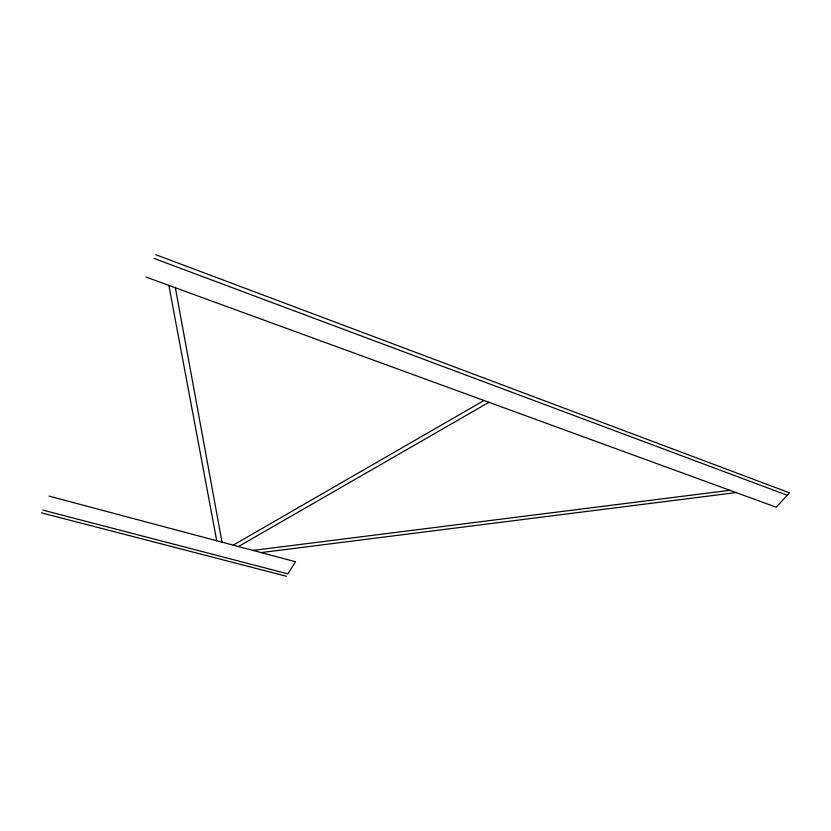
<?xml version="1.0" encoding="UTF-8"?>
<svg xmlns="http://www.w3.org/2000/svg" width="831" height="831" viewBox="0 0 831 831"><rect width="100%" height="100%" fill="white"/><g stroke="black" fill="none" stroke-linecap="round" stroke-linejoin="round"><path stroke-width="1.25" d="M233.251 545.146L483.995 400.5M238.455 546.538L488.929 402.297M252.998 550.413L729.898 490.311M261.173 552.584L736.079 492.575M41.55 512.872L286.435 576.278M42.776 510.099L287.942 573.878L295.545 561.735L48.977 496.097M145.976 277.035L776.258 507.242L789.45 492.814L155.854 254.722M154.192 258.483L787.237 495.234M168.859 285.397L216.735 540.752M175.362 287.765L222.012 542.165"/></g></svg>
